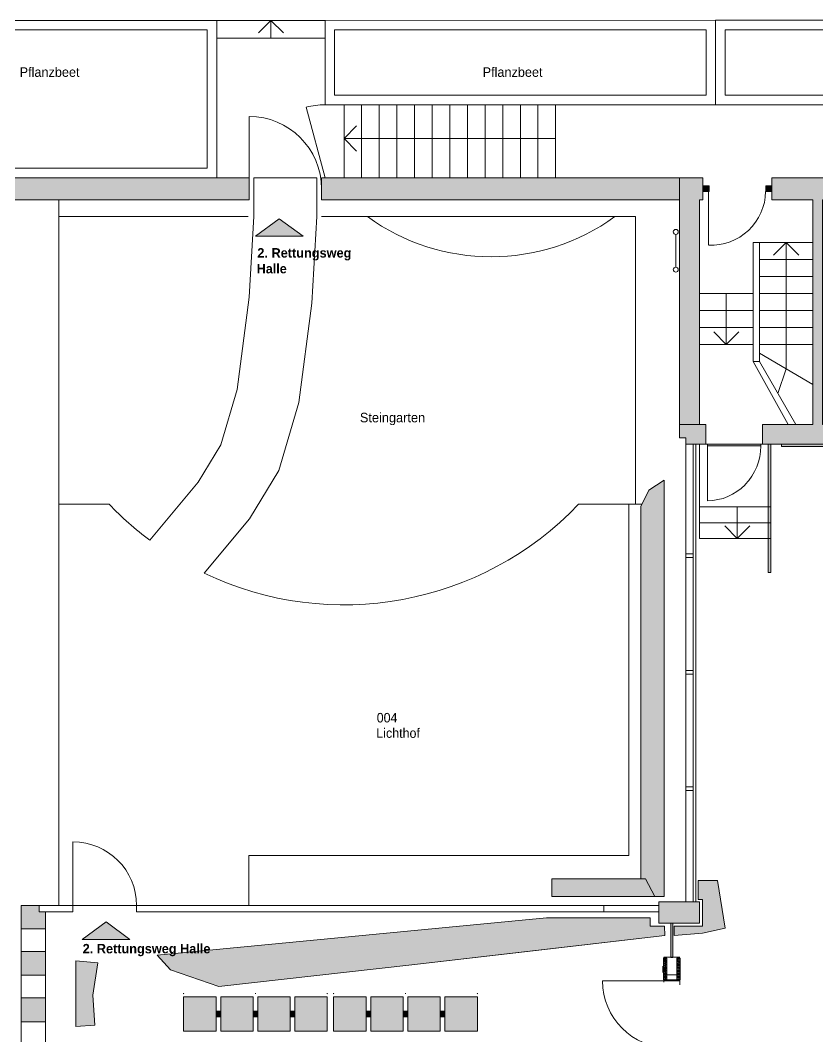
# Model space of a CAD drawing. Header units: inches. Extents: x 50200 to 250609, y 23637 to 115190.
# Drawn here: x 203944 to 216603, y 98886 to 115031 of the extents above; entities that cross this region are included whole.
import ezdxf

# ---------------------------------------------------------------- set-up
doc = ezdxf.new("R2010")
doc.units = ezdxf.units.IN
doc.header["$LTSCALE"] = 200
doc.header["$MEASUREMENT"] = 0
doc.header["$PDMODE"] = 34
doc.header["$PDSIZE"] = 5
doc.linetypes.add('Standardmuster', pattern=[0])
doc.linetypes.add('Volllinie', pattern=[0])
doc.layers.add('Grundebene', color=7, linetype='Continuous')
doc.styles.add('ARIAL', font='arial.ttf', dxfattribs={"height": 0.2})
doc.styles.add('ARIAL-FETT', font='arialbd.ttf', dxfattribs={"height": 0.2})

# ---------------------------------------------------------------- blocks, each defined once
blk = doc.blocks.new('Color_Area-1ABB')
at = {"layer": 'Grundebene', "true_color": 0x000000, "transparency": 33554687}
blk.add_hatch(color=18, dxfattribs=at).paths.add_polyline_path([(205306, 100708), (205685, 100429), (204928, 100429)], flags=0)
at = {"layer": 'Grundebene', "color": 18, "linetype": 'Volllinie', "lineweight": 13, "true_color": 0x000000}
blk.add_lwpolyline([(205306, 100708), (205685, 100429), (204928, 100429), (205306, 100708)], dxfattribs=at)
blk = doc.blocks.new('Color_Area-1D80')
at = {"layer": 'Grundebene', "true_color": 0x000000, "transparency": 33554687}
blk.add_hatch(color=18, dxfattribs=at).paths.add_polyline_path([(206536, 99521), (207051, 99521), (207051, 98971), (206536, 98971)], flags=0)
at = {"layer": 'Grundebene', "color": 18, "linetype": 'Volllinie', "lineweight": 13, "true_color": 0x000000}
for p, q in [((206536, 99521), (207051, 99521)), ((206536, 98971), (206536, 99521)), ((207051, 99521), (207051, 98971)), ((207051, 98971), (206536, 98971))]:
    blk.add_line(p, q, dxfattribs=at)
blk = doc.blocks.new('Color_Area-1D86')
at = {"layer": 'Grundebene', "true_color": 0x000000, "transparency": 33554687}
blk.add_hatch(color=18, dxfattribs=at).paths.add_polyline_path([(207051, 99290), (207125, 99290), (207125, 99203), (207051, 99203)], flags=0)
at = {"layer": 'Grundebene', "color": 18, "linetype": 'Volllinie', "lineweight": 13, "true_color": 0x000000}
for p, q in [((207051, 99290), (207125, 99290)), ((207051, 99203), (207051, 99290)), ((207125, 99203), (207051, 99203)), ((207125, 99290), (207125, 99203))]:
    blk.add_line(p, q, dxfattribs=at)
blk = doc.blocks.new('Color_Area-1D8C')
at = {"layer": 'Grundebene', "true_color": 0x000000, "transparency": 33554687}
blk.add_hatch(color=18, dxfattribs=at).paths.add_polyline_path([(207125, 99521), (207640, 99521), (207640, 98971), (207125, 98971)], flags=0)
at = {"layer": 'Grundebene', "color": 18, "linetype": 'Volllinie', "lineweight": 13, "true_color": 0x000000}
for p, q in [((207125, 99521), (207640, 99521)), ((207125, 98971), (207125, 99521)), ((207640, 99521), (207640, 98971)), ((207640, 98971), (207125, 98971))]:
    blk.add_line(p, q, dxfattribs=at)
blk = doc.blocks.new('Color_Area-1D92')
at = {"layer": 'Grundebene', "true_color": 0x000000, "transparency": 33554687}
blk.add_hatch(color=18, dxfattribs=at).paths.add_polyline_path([(207640, 99290), (207714, 99290), (207714, 99203), (207640, 99203)], flags=0)
at = {"layer": 'Grundebene', "color": 18, "linetype": 'Volllinie', "lineweight": 13, "true_color": 0x000000}
for p, q in [((207640, 99290), (207714, 99290)), ((207640, 99203), (207640, 99290)), ((207714, 99203), (207640, 99203)), ((207714, 99290), (207714, 99203))]:
    blk.add_line(p, q, dxfattribs=at)
blk = doc.blocks.new('Color_Area-1D98')
at = {"layer": 'Grundebene', "true_color": 0x000000, "transparency": 33554687}
blk.add_hatch(color=18, dxfattribs=at).paths.add_polyline_path([(207714, 99521), (208229, 99521), (208229, 98971), (207714, 98971)], flags=0)
at = {"layer": 'Grundebene', "color": 18, "linetype": 'Volllinie', "lineweight": 13, "true_color": 0x000000}
for p, q in [((207714, 99521), (208229, 99521)), ((207714, 98971), (207714, 99521)), ((208229, 99521), (208229, 98971)), ((208229, 98971), (207714, 98971))]:
    blk.add_line(p, q, dxfattribs=at)
blk = doc.blocks.new('Color_Area-1D9E')
at = {"layer": 'Grundebene', "true_color": 0x000000, "transparency": 33554687}
blk.add_hatch(color=18, dxfattribs=at).paths.add_polyline_path([(208229, 99290), (208303, 99290), (208303, 99203), (208229, 99203)], flags=0)
at = {"layer": 'Grundebene', "color": 18, "linetype": 'Volllinie', "lineweight": 13, "true_color": 0x000000}
for p, q in [((208229, 99290), (208303, 99290)), ((208229, 99203), (208229, 99290)), ((208303, 99203), (208229, 99203)), ((208303, 99290), (208303, 99203))]:
    blk.add_line(p, q, dxfattribs=at)
blk = doc.blocks.new('Color_Area-1DA4')
at = {"layer": 'Grundebene', "true_color": 0x000000, "transparency": 33554687}
blk.add_hatch(color=18, dxfattribs=at).paths.add_polyline_path([(208303, 99521), (208818, 99521), (208818, 98971), (208303, 98971)], flags=0)
at = {"layer": 'Grundebene', "color": 18, "linetype": 'Volllinie', "lineweight": 13, "true_color": 0x000000}
for p, q in [((208303, 99521), (208818, 99521)), ((208303, 98971), (208303, 99521)), ((208818, 99521), (208818, 98971)), ((208818, 98971), (208303, 98971))]:
    blk.add_line(p, q, dxfattribs=at)
blk = doc.blocks.new('Gruppe-78-1D7E')
at = {"layer": 'Grundebene', "color": 18, "linetype": 'Volllinie', "lineweight": 13, "true_color": 0x000000}
for points in [[(206536, 99521), (207051, 99521), (207051, 98971), (206536, 98971), (206536, 99521)], [(207125, 99521), (207640, 99521), (207640, 98971), (207125, 98971), (207125, 99521)], [(207714, 99521), (208229, 99521), (208229, 98971), (207714, 98971), (207714, 99521)], [(208303, 99521), (208818, 99521), (208818, 98971), (208303, 98971), (208303, 99521)], [(207051, 99290), (207125, 99290), (207125, 99203), (207051, 99203), (207051, 99290)], [(207640, 99290), (207714, 99290), (207714, 99203), (207640, 99203), (207640, 99290)], [(208229, 99290), (208303, 99290), (208303, 99203), (208229, 99203), (208229, 99290)]]:
    blk.add_lwpolyline(points, dxfattribs=at)
at = {"layer": 'Grundebene', "color": 18, "linetype": 'Standardmuster', "lineweight": 13, "true_color": 0x000000}
for p in [(206536, 99571), (207677, 99571), (208818, 99571)]:
    blk.add_point(p, dxfattribs=at)
at = {"layer": 'Grundebene'}
for name in ['Color_Area-1D80', 'Color_Area-1D8C', 'Color_Area-1D98', 'Color_Area-1DA4', 'Color_Area-1D86', 'Color_Area-1D92', 'Color_Area-1D9E']:
    blk.add_blockref(name, (0, 0), dxfattribs=at)
blk = doc.blocks.new('Color_Area-1DAF')
at = {"layer": 'Grundebene', "true_color": 0x000000, "transparency": 33554687}
blk.add_hatch(color=18, dxfattribs=at).paths.add_polyline_path([(210685, 99521), (211200, 99521), (211200, 98971), (210685, 98971)], flags=0)
at = {"layer": 'Grundebene', "color": 18, "linetype": 'Volllinie', "lineweight": 13, "true_color": 0x000000}
for p, q in [((210685, 99521), (211200, 99521)), ((210685, 98971), (210685, 99521)), ((211200, 99521), (211200, 98971)), ((211200, 98971), (210685, 98971))]:
    blk.add_line(p, q, dxfattribs=at)
blk = doc.blocks.new('Color_Area-1DB5')
at = {"layer": 'Grundebene', "true_color": 0x000000, "transparency": 33554687}
blk.add_hatch(color=18, dxfattribs=at).paths.add_polyline_path([(210611, 99290), (210685, 99290), (210685, 99203), (210611, 99203)], flags=0)
at = {"layer": 'Grundebene', "color": 18, "linetype": 'Volllinie', "lineweight": 13, "true_color": 0x000000}
for p, q in [((210611, 99290), (210685, 99290)), ((210611, 99203), (210611, 99290)), ((210685, 99203), (210611, 99203)), ((210685, 99290), (210685, 99203))]:
    blk.add_line(p, q, dxfattribs=at)
blk = doc.blocks.new('Color_Area-1DBB')
at = {"layer": 'Grundebene', "true_color": 0x000000, "transparency": 33554687}
blk.add_hatch(color=18, dxfattribs=at).paths.add_polyline_path([(210096, 99521), (210611, 99521), (210611, 98971), (210096, 98971)], flags=0)
at = {"layer": 'Grundebene', "color": 18, "linetype": 'Volllinie', "lineweight": 13, "true_color": 0x000000}
for p, q in [((210096, 99521), (210611, 99521)), ((210096, 98971), (210096, 99521)), ((210611, 99521), (210611, 98971)), ((210611, 98971), (210096, 98971))]:
    blk.add_line(p, q, dxfattribs=at)
blk = doc.blocks.new('Color_Area-1DC1')
at = {"layer": 'Grundebene', "true_color": 0x000000, "transparency": 33554687}
blk.add_hatch(color=18, dxfattribs=at).paths.add_polyline_path([(210022, 99290), (210096, 99290), (210096, 99203), (210022, 99203)], flags=0)
at = {"layer": 'Grundebene', "color": 18, "linetype": 'Volllinie', "lineweight": 13, "true_color": 0x000000}
for p, q in [((210022, 99290), (210096, 99290)), ((210022, 99203), (210022, 99290)), ((210096, 99203), (210022, 99203)), ((210096, 99290), (210096, 99203))]:
    blk.add_line(p, q, dxfattribs=at)
blk = doc.blocks.new('Color_Area-1DC7')
at = {"layer": 'Grundebene', "true_color": 0x000000, "transparency": 33554687}
blk.add_hatch(color=18, dxfattribs=at).paths.add_polyline_path([(209507, 99521), (210022, 99521), (210022, 98971), (209507, 98971)], flags=0)
at = {"layer": 'Grundebene', "color": 18, "linetype": 'Volllinie', "lineweight": 13, "true_color": 0x000000}
for p, q in [((209507, 99521), (210022, 99521)), ((209507, 98971), (209507, 99521)), ((210022, 99521), (210022, 98971)), ((210022, 98971), (209507, 98971))]:
    blk.add_line(p, q, dxfattribs=at)
blk = doc.blocks.new('Color_Area-1DCD')
at = {"layer": 'Grundebene', "true_color": 0x000000, "transparency": 33554687}
blk.add_hatch(color=18, dxfattribs=at).paths.add_polyline_path([(209433, 99290), (209507, 99290), (209507, 99203), (209433, 99203)], flags=0)
at = {"layer": 'Grundebene', "color": 18, "linetype": 'Volllinie', "lineweight": 13, "true_color": 0x000000}
for p, q in [((209433, 99290), (209507, 99290)), ((209433, 99203), (209433, 99290)), ((209507, 99203), (209433, 99203)), ((209507, 99290), (209507, 99203))]:
    blk.add_line(p, q, dxfattribs=at)
blk = doc.blocks.new('Color_Area-1DD3')
at = {"layer": 'Grundebene', "true_color": 0x000000, "transparency": 33554687}
blk.add_hatch(color=18, dxfattribs=at).paths.add_polyline_path([(208918, 99521), (209433, 99521), (209433, 98971), (208918, 98971)], flags=0)
at = {"layer": 'Grundebene', "color": 18, "linetype": 'Volllinie', "lineweight": 13, "true_color": 0x000000}
for p, q in [((208918, 99521), (209433, 99521)), ((208918, 98971), (208918, 99521)), ((209433, 99521), (209433, 98971)), ((209433, 98971), (208918, 98971))]:
    blk.add_line(p, q, dxfattribs=at)
blk = doc.blocks.new('Gruppe-79-1DAD')
at = {"layer": 'Grundebene', "color": 18, "linetype": 'Volllinie', "lineweight": 13, "true_color": 0x000000}
for points in [[(208918, 99521), (209433, 99521), (209433, 98971), (208918, 98971), (208918, 99521)], [(209507, 99521), (210022, 99521), (210022, 98971), (209507, 98971), (209507, 99521)], [(210096, 99521), (210611, 99521), (210611, 98971), (210096, 98971), (210096, 99521)], [(210685, 99521), (211200, 99521), (211200, 98971), (210685, 98971), (210685, 99521)], [(209433, 99290), (209507, 99290), (209507, 99203), (209433, 99203), (209433, 99290)], [(210022, 99290), (210096, 99290), (210096, 99203), (210022, 99203), (210022, 99290)], [(210611, 99290), (210685, 99290), (210685, 99203), (210611, 99203), (210611, 99290)]]:
    blk.add_lwpolyline(points, dxfattribs=at)
at = {"layer": 'Grundebene', "color": 18, "linetype": 'Standardmuster', "lineweight": 13, "true_color": 0x000000}
for p in [(208918, 99571), (210059, 99571), (211200, 99571)]:
    blk.add_point(p, dxfattribs=at)
at = {"layer": 'Grundebene'}
for name in ['Color_Area-1DD3', 'Color_Area-1DC7', 'Color_Area-1DBB', 'Color_Area-1DAF', 'Color_Area-1DCD', 'Color_Area-1DC1', 'Color_Area-1DB5']:
    blk.add_blockref(name, (0, 0), dxfattribs=at)
blk = doc.blocks.new('Color_Area-1DDC')
at = {"layer": 'Grundebene', "true_color": 0x000000, "transparency": 33554687}
blk.add_hatch(color=18, dxfattribs=at).paths.add_polyline_path([(214776, 100640), (214777, 101066), (214706, 101065), (214706, 101368), (215015, 101368), (215136, 100609), (214776, 100530), (214323, 100494), (214323, 100640)], flags=0)
at = {"layer": 'Grundebene', "color": 18, "linetype": 'Volllinie', "lineweight": 13, "true_color": 0x000000}
for p, q in [((214706, 101065), (214706, 101368)), ((214706, 101368), (215015, 101368)), ((215015, 101368), (215136, 100609)), ((214777, 101066), (214706, 101065)), ((214776, 100640), (214777, 101066)), ((214323, 100494), (214323, 100640)), ((214323, 100640), (214776, 100640)), ((215136, 100609), (214776, 100530)), ((214776, 100530), (214323, 100494))]:
    blk.add_line(p, q, dxfattribs=at)
blk = doc.blocks.new('Color_Area-1DE7')
at = {"layer": 'Grundebene', "true_color": 0x000000, "transparency": 33554687}
blk.add_hatch(color=18, dxfattribs=at).paths.add_polyline_path([(206118, 100180), (212300, 100775), (213942, 100775), (213942, 100640), (214171, 100640), (214179, 100494), (212084, 100250), (210159, 100027), (207094, 99685), (206327, 99946)], flags=0)
at = {"layer": 'Grundebene', "color": 18, "linetype": 'Volllinie', "lineweight": 13, "true_color": 0x000000}
for p, q in [((206118, 100180), (212300, 100775)), ((212300, 100775), (213942, 100775)), ((213942, 100775), (213942, 100640)), ((213942, 100640), (214171, 100640)), ((214171, 100640), (214179, 100494)), ((214179, 100494), (212084, 100250)), ((206327, 99946), (206118, 100180)), ((212084, 100250), (210159, 100027)), ((207094, 99685), (206327, 99946)), ((210159, 100027), (207094, 99685))]:
    blk.add_line(p, q, dxfattribs=at)
blk = doc.blocks.new('Color_Area-1DFA')
at = {"layer": 'Grundebene', "true_color": 0x000000, "transparency": 33554687}
blk.add_hatch(color=18, dxfattribs=at).paths.add_polyline_path([(204824, 100091), (204824, 99045), (205125, 99066), (205093, 99545), (205176, 100060)], flags=0)
at = {"layer": 'Grundebene', "color": 18, "linetype": 'Volllinie', "lineweight": 13, "true_color": 0x000000}
for p, q in [((204824, 100091), (204824, 99045)), ((205176, 100060), (204824, 100091)), ((205093, 99545), (205176, 100060)), ((205125, 99066), (205093, 99545)), ((204824, 99045), (205125, 99066))]:
    blk.add_line(p, q, dxfattribs=at)
blk = doc.blocks.new('Color_Area-1E3D')
at = {"layer": 'Grundebene', "true_color": 0x000000, "transparency": 33554687}
blk.add_hatch(color=18, dxfattribs=at).paths.add_polyline_path([(222428, 108610), (216678, 108610), (216678, 112180), (218458, 112180), (218458, 112530), (215878, 112530), (215878, 112180), (216528, 112180), (216528, 108610), (215785, 108610), (215728, 108610), (215728, 108300), (215818, 108300), (222428, 108300)], flags=0)
at = {"layer": 'Grundebene', "color": 18, "linetype": 'Volllinie', "lineweight": 13, "true_color": 0x000000}
for p, q in [((218458, 112530), (215878, 112530)), ((215878, 112530), (215878, 112180)), ((218458, 112180), (218458, 112530)), ((215878, 112180), (216528, 112180)), ((216528, 112180), (216528, 108610)), ((216678, 108610), (216678, 112180)), ((216678, 112180), (218458, 112180)), ((215785, 108610), (215728, 108610)), ((215728, 108610), (215728, 108300)), ((216528, 108610), (215785, 108610)), ((222428, 108610), (216678, 108610)), ((222428, 108300), (222428, 108610)), ((215728, 108300), (215818, 108300)), ((215818, 108300), (222428, 108300))]:
    blk.add_line(p, q, dxfattribs=at)
blk = doc.blocks.new('Color_Area-1E61')
at = {"layer": 'Grundebene', "true_color": 0x000000, "transparency": 33554687}
blk.add_hatch(color=18, dxfattribs=at).paths.add_polyline_path([(214828, 108610), (214728, 108610), (214728, 112180), (214778, 112180), (214778, 112530), (214408, 112530), (214408, 108400), (214508, 108400), (214508, 108300), (214828, 108300)], flags=0)
at = {"layer": 'Grundebene', "color": 18, "linetype": 'Volllinie', "lineweight": 13, "true_color": 0x000000}
for p, q in [((214778, 112530), (214408, 112530)), ((214408, 112530), (214408, 108400)), ((214778, 112180), (214778, 112530)), ((214728, 108610), (214728, 112180)), ((214728, 112180), (214778, 112180)), ((214828, 108610), (214728, 108610)), ((214828, 108300), (214828, 108610)), ((214408, 108400), (214508, 108400)), ((214508, 108400), (214508, 108300)), ((214508, 108300), (214828, 108300))]:
    blk.add_line(p, q, dxfattribs=at)
blk = doc.blocks.new('Color_Area-1F00')
at = {"layer": 'Grundebene', "true_color": 0x000000, "transparency": 33554687}
blk.add_hatch(color=18, dxfattribs=at).paths.add_polyline_path([(216029, 108300), (224848, 108300), (224848, 108262), (216029, 108262)], flags=0)
at = {"layer": 'Grundebene', "color": 18, "linetype": 'Volllinie', "lineweight": 13, "true_color": 0x000000}
for p, q in [((216029, 108300), (224848, 108300)), ((216029, 108262), (216029, 108300)), ((224848, 108262), (216029, 108262)), ((224848, 108300), (224848, 108262))]:
    blk.add_line(p, q, dxfattribs=at)
blk = doc.blocks.new('Color_Area-1F07')
at = {"layer": 'Grundebene', "true_color": 0x000000, "transparency": 33554687}
blk.add_hatch(color=18, dxfattribs=at).paths.add_polyline_path([(215858, 108300), (215818, 108300), (215818, 106260), (215858, 106260)], flags=0)
at = {"layer": 'Grundebene', "color": 18, "linetype": 'Volllinie', "lineweight": 13, "true_color": 0x000000}
for p, q in [((215858, 108300), (215818, 108300)), ((215818, 108300), (215818, 106260)), ((215858, 106260), (215858, 108300)), ((215818, 106260), (215858, 106260))]:
    blk.add_line(p, q, dxfattribs=at)
blk = doc.blocks.new('Color_Area-2102')
at = {"layer": 'Grundebene', "true_color": 0x000000, "transparency": 33554687}
blk.add_hatch(color=18, dxfattribs=at).paths.add_polyline_path([(204243, 100870), (204243, 100970), (203958, 100970), (203958, 100600), (204343, 100600), (204343, 100870)], flags=0)
at = {"layer": 'Grundebene', "color": 18, "linetype": 'Volllinie', "lineweight": 13, "true_color": 0x000000}
for p, q in [((204243, 100970), (203958, 100970)), ((203958, 100970), (203958, 100600)), ((204243, 100870), (204243, 100970)), ((204343, 100870), (204243, 100870)), ((204343, 100600), (204343, 100870)), ((203958, 100600), (204343, 100600))]:
    blk.add_line(p, q, dxfattribs=at)
blk = doc.blocks.new('Color_Area-210A')
at = {"layer": 'Grundebene', "true_color": 0x000000, "transparency": 33554687}
blk.add_hatch(color=18, dxfattribs=at).paths.add_polyline_path([(203958, 100240), (203958, 99860), (204343, 99860), (204343, 100240)], flags=0)
at = {"layer": 'Grundebene', "color": 18, "linetype": 'Volllinie', "lineweight": 13, "true_color": 0x000000}
for p, q in [((203958, 100240), (203958, 99860)), ((204343, 100240), (203958, 100240)), ((204343, 99860), (204343, 100240)), ((203958, 99860), (204343, 99860))]:
    blk.add_line(p, q, dxfattribs=at)
blk = doc.blocks.new('Color_Area-2110')
at = {"layer": 'Grundebene', "true_color": 0x000000, "transparency": 33554687}
blk.add_hatch(color=18, dxfattribs=at).paths.add_polyline_path([(203958, 99500), (203958, 99120), (204343, 99120), (204343, 99500)], flags=0)
at = {"layer": 'Grundebene', "color": 18, "linetype": 'Volllinie', "lineweight": 13, "true_color": 0x000000}
for p, q in [((203958, 99500), (203958, 99120)), ((204343, 99500), (203958, 99500)), ((204343, 99120), (204343, 99500)), ((203958, 99120), (204343, 99120))]:
    blk.add_line(p, q, dxfattribs=at)
blk = doc.blocks.new('Color_Area-2158')
at = {"layer": 'Grundebene', "true_color": 0x000000, "transparency": 33554687}
blk.add_hatch(color=18, dxfattribs=at).paths.add_polyline_path([(225128, 108300), (225128, 97221), (212843, 97221), (212843, 96881), (226438, 96881), (226438, 97221), (225358, 97221), (225358, 108340), (226438, 108340), (226438, 111101), (226188, 111101), (226188, 108610), (224868, 108610), (224868, 108300)], flags=0)
at = {"layer": 'Grundebene', "color": 18, "linetype": 'Volllinie', "lineweight": 13, "true_color": 0x000000}
for p, q in [((226438, 111101), (226188, 111101)), ((226188, 111101), (226188, 108610)), ((226438, 108340), (226438, 111101)), ((226188, 108610), (224868, 108610)), ((224868, 108610), (224868, 108300)), ((225358, 97221), (225358, 108340)), ((225358, 108340), (226438, 108340)), ((224868, 108300), (225128, 108300)), ((225128, 108300), (225128, 97221)), ((225128, 97221), (212843, 97221)), ((212843, 97221), (212843, 96881)), ((226438, 97221), (225358, 97221)), ((226438, 96881), (226438, 97221)), ((212843, 96881), (226438, 96881))]:
    blk.add_line(p, q, dxfattribs=at)
blk = doc.blocks.new('Color_Area-216E')
at = {"layer": 'Grundebene', "true_color": 0x000000, "transparency": 33554687}
blk.add_hatch(color=18, dxfattribs=at).paths.add_polyline_path([(214083, 101025), (214083, 100691), (214728, 100691), (214728, 101025)], flags=0)
at = {"layer": 'Grundebene', "color": 18, "linetype": 'Volllinie', "lineweight": 13, "true_color": 0x000000}
for p, q in [((214083, 101025), (214083, 100691)), ((214728, 101025), (214083, 101025)), ((214728, 100691), (214728, 101025)), ((214083, 100691), (214728, 100691))]:
    blk.add_line(p, q, dxfattribs=at)
blk = doc.blocks.new('Color_Area-22C0')
at = {"layer": 'Grundebene', "true_color": 0x000000, "transparency": 33554687}
blk.add_hatch(color=18, dxfattribs=at).paths.add_polyline_path([(214408, 112180), (208726, 112180), (208726, 112530), (214408, 112530)], flags=0)
at = {"layer": 'Grundebene', "color": 18, "linetype": 'Volllinie', "lineweight": 13, "true_color": 0x000000}
for p, q in [((208726, 112180), (208726, 112530)), ((208726, 112530), (214408, 112530)), ((214408, 112530), (214408, 112180)), ((214408, 112180), (208726, 112180))]:
    blk.add_line(p, q, dxfattribs=at)
blk = doc.blocks.new('Color_Area-22C6')
at = {"layer": 'Grundebene', "true_color": 0x000000, "transparency": 33554687}
blk.add_hatch(color=18, dxfattribs=at).paths.add_polyline_path([(207576, 112180), (203753, 112180), (203753, 112530), (207576, 112530)], flags=0)
at = {"layer": 'Grundebene', "color": 18, "linetype": 'Volllinie', "lineweight": 13, "true_color": 0x000000}
for p, q in [((203753, 112180), (203753, 112530)), ((203753, 112530), (207576, 112530)), ((207576, 112530), (207576, 112180)), ((207576, 112180), (203753, 112180))]:
    blk.add_line(p, q, dxfattribs=at)
blk = doc.blocks.new('MText_112-261D')
at = {"layer": 'Grundebene', "color": 18, "lineweight": 18, "true_color": 0x000000, "style": 'ARIAL'}
for s, width, p in [('004', 0.931911, (209603, 103877)), ('Lichthof', 0.937092, (209596, 103633))]:
    blk.add_text(s, height=151, dxfattribs=dict(at, width=width)).set_placement(p)
blk = doc.blocks.new('MText_113-2621')
at = {"layer": 'Grundebene', "color": 18, "lineweight": 18, "true_color": 0x000000, "style": 'ARIAL', "width": 0.9604}
blk.add_text('Steingarten', height=151.03, dxfattribs=at).set_placement((209335, 108645))
blk = doc.blocks.new('MText_887-27DC')
at = {"layer": 'Grundebene', "color": 18, "lineweight": 18, "true_color": 0x000000, "style": 'ARIAL', "width": 0.953883}
blk.add_text('Pflanzbeet', height=151, dxfattribs=at).set_placement((203933, 114133))
blk = doc.blocks.new('MText_889-27E2')
at = {"layer": 'Grundebene', "color": 18, "lineweight": 18, "true_color": 0x000000, "style": 'ARIAL', "width": 0.953883}
blk.add_text('Pflanzbeet', height=151, dxfattribs=at).set_placement((211284, 114133))
blk = doc.blocks.new('Color_Area-2BC7')
at = {"layer": 'Grundebene', "true_color": 0xffffff, "transparency": 33554687}
blk.add_hatch(color=7, dxfattribs=at).paths.add_polyline_path([(214855, 108273), (215702, 108273), (215702, 108300), (214855, 108300)], flags=0)
at = {"layer": 'Grundebene', "color": 18, "linetype": 'Volllinie', "lineweight": 13, "true_color": 0x000000}
blk.add_lwpolyline([(214855, 108273), (215702, 108273), (215702, 108300), (214855, 108300), (214855, 108273)], dxfattribs=at)
blk = doc.blocks.new('Gruppe-263-2BC3')
at = {"layer": 'Grundebene', "color": 18, "linetype": 'Volllinie', "lineweight": 13, "true_color": 0x000000}
for p, q in [((214855, 108300), (214828, 108300)), ((214855, 108273), (214855, 107400)), ((215728, 108300), (215702, 108300))]:
    blk.add_line(p, q, dxfattribs=at)
blk.add_lwpolyline([(214855, 108273), (214855, 108300), (215702, 108300), (215702, 108273), (214855, 108273)], dxfattribs=at)
blk.add_lwpolyline([(215702, 108273), (215702, 108268, -0.194998), (215454, 107656), (215450, 107652, -0.202833), (214855, 107400)], format="xyb", dxfattribs=at)
at = {"layer": 'Grundebene'}
blk.add_blockref('Color_Area-2BC7', (0, 0), dxfattribs=at)
blk = doc.blocks.new('Color_Area-2BE4')
at = {"layer": 'Grundebene', "true_color": 0x000000, "transparency": 33554687}
blk.add_hatch(color=18, dxfattribs=at).paths.add_polyline_path([(214273, 100691), (214303, 100691), (214303, 100143), (214273, 100143)], flags=0)
at = {"layer": 'Grundebene', "color": 18, "linetype": 'Volllinie', "lineweight": 13, "true_color": 0x000000}
for p, q in [((214273, 100691), (214303, 100691)), ((214273, 100143), (214273, 100691)), ((214303, 100691), (214303, 100143)), ((214303, 100143), (214273, 100143))]:
    blk.add_line(p, q, dxfattribs=at)
blk = doc.blocks.new('Color_Area-2BEB')
at = {"layer": 'Grundebene', "true_color": 0x000000, "transparency": 33554687}
blk.add_hatch(color=18, dxfattribs=at).paths.add_polyline_path([(214188, 99953), (214146, 100006), (214146, 99904)], flags=0)
at = {"layer": 'Grundebene', "color": 18, "linetype": 'Volllinie', "lineweight": 13, "true_color": 0x000000}
for p, q in [((214188, 99953), (214146, 100006)), ((214146, 100006), (214146, 99904)), ((214146, 99904), (214188, 99953))]:
    blk.add_line(p, q, dxfattribs=at)
blk = doc.blocks.new('Color_Area-2BF0')
at = {"layer": 'Grundebene', "true_color": 0x000000, "transparency": 33554687}
blk.add_hatch(color=18, dxfattribs=at).paths.add_polyline_path([(215778, 112400), (215878, 112400), (215878, 112310), (215778, 112310)], flags=0)
at = {"layer": 'Grundebene', "color": 18, "linetype": 'Volllinie', "lineweight": 13, "true_color": 0x000000}
for p, q in [((215778, 112400), (215878, 112400)), ((215778, 112310), (215778, 112400)), ((215878, 112400), (215878, 112310)), ((215878, 112310), (215778, 112310))]:
    blk.add_line(p, q, dxfattribs=at)
blk = doc.blocks.new('Color_Area-2C0E')
at = {"layer": 'Grundebene', "true_color": 0x000000, "transparency": 33554687}
blk.add_hatch(color=18, dxfattribs=at).paths.add_polyline_path([(214778, 112400), (214879, 112400), (214879, 112310), (214778, 112310)], flags=0)
at = {"layer": 'Grundebene', "color": 18, "linetype": 'Volllinie', "lineweight": 13, "true_color": 0x000000}
for p, q in [((214778, 112400), (214879, 112400)), ((214778, 112310), (214778, 112400)), ((214879, 112400), (214879, 112310)), ((214879, 112310), (214778, 112310))]:
    blk.add_line(p, q, dxfattribs=at)
blk = doc.blocks.new('Gruppe-279-2C37')
at = {"layer": 'Grundebene', "color": 18, "linetype": 'Volllinie', "lineweight": 13, "true_color": 0x000000}
for points in [[(214196, 99815, 1.372995), (214196, 99833), (214171, 99825, -1.372583), (214171, 99843), (214196, 99834, 1.372995), (214196, 99852), (214171, 99844, -1.372583), (214171, 99862), (214196, 99853, 1.372995), (214196, 99871), (214171, 99863, -1.372583), (214171, 99881), (214196, 99872, 1.372995), (214196, 99890), (214171, 99882, -1.372583), (214171, 99901), (214196, 99891, 1.372995), (214196, 99910), (214171, 99902, -1.372583), (214171, 99920), (214196, 99911, 1.372995), (214196, 99929), (214171, 99921, -1.372583), (214171, 99939), (214196, 99930, 1.372995), (214196, 99948), (214171, 99940, -1.372583), (214171, 99958), (214196, 99949, 1.372995), (214196, 99967), (214171, 99959, -1.372583), (214171, 99977), (214196, 99968, 1.372995), (214196, 99986), (214171, 99978, -1.372583), (214171, 99996), (214196, 99987, 1.372995), (214196, 100005), (214171, 99997, -1.372583), (214171, 100016), (214196, 100006, 1.372995), (214196, 100025), (214171, 100016, -1.372583), (214171, 100035), (214196, 100025, 1.372995), (214196, 100044), (214171, 100036, -1.372583), (214171, 100054), (214196, 100045, 1.372995), (214196, 100063), (214171, 100055, -1.372583), (214171, 100073), (214196, 100064, 1.372995), (214196, 100082), (214171, 100074, -1.372583), (214171, 100092), (214196, 100083, 1.372995), (214196, 100101), (214171, 100093, -1.372583), (214171, 100111), (214196, 100102, 1.372995), (214196, 100120), (214171, 100112, -1.372583), (214171, 100130)], [(214208, 100131, -0.25278), (214205, 100123, -0.25278), (214196, 100121), (214171, 100130, 0.324435), (214160, 100127, 0.324435), (214160, 100116, 0.324435), (214171, 100112), (214196, 100120, -0.324488), (214207, 100117, -0.324488), (214207, 100106, -0.324488), (214196, 100102), (214171, 100111, 0.324435), (214160, 100108, 0.324435), (214160, 100097, 0.324435), (214171, 100093)], [(214171, 99862, 0.324435), (214160, 99859, 0.324435), (214160, 99848, 0.324435), (214171, 99844), (214196, 99852, -0.324488), (214207, 99849, -0.324488), (214207, 99837, -0.324488), (214196, 99834), (214171, 99843, 0.324435), (214160, 99840, 0.324435), (214160, 99828, 0.324435), (214171, 99825), (214196, 99833, -0.324488), (214207, 99830, -0.324488), (214207, 99818, -0.324488), (214196, 99815), (214171, 99824, 0.324435), (214160, 99821, 0.324435), (214160, 99809, 0.324435), (214171, 99806), (214196, 99814, -0.324488), (214207, 99810, -0.324488), (214207, 99799, -0.324488), (214196, 99796), (214171, 99805, 0.361307), (214160, 99800, 0.361307), (214162, 99788)], [(214208, 99788, 0.201744), (214203, 99794, 0.201744), (214196, 99795), (214176, 99788)]]:
    blk.add_lwpolyline(points, format="xyb", dxfattribs=at)
blk.add_arc((214168, 100140), 9.57, 255.0072, 284.9928, dxfattribs=at)
blk = doc.blocks.new('Gruppe-280-2C35')
at = {"layer": 'Grundebene'}
blk.add_blockref('Gruppe-279-2C37', (0, 0), dxfattribs=at)
blk = doc.blocks.new('NNA_IfcAnnotation-3-2C33')
at = {"layer": 'Grundebene'}
blk.add_blockref('Gruppe-280-2C35', (0, 0), dxfattribs=at)
blk = doc.blocks.new('Gruppe-282-2C42')
at = {"layer": 'Grundebene', "color": 18, "linetype": 'Volllinie', "lineweight": 13, "true_color": 0x000000}
for points in [[(214418, 100131, -0.25278), (214415, 100122, -0.25278), (214406, 100121), (214381, 100130, 0.324435), (214370, 100127, 0.324435), (214370, 100115, 0.324435), (214381, 100112), (214406, 100120, -0.324488), (214417, 100116, -0.324488), (214417, 100105, -0.324488), (214406, 100102), (214381, 100111, 0.324435), (214370, 100107, 0.324435), (214370, 100096, 0.324435), (214381, 100093)], [(214406, 99814, 1.372995), (214406, 99833), (214381, 99825, -1.372583), (214381, 99843), (214406, 99834, 1.372995), (214406, 99852), (214381, 99844, -1.372583), (214381, 99862), (214406, 99853, 1.372995), (214406, 99871), (214381, 99863, -1.372583), (214381, 99881), (214406, 99872, 1.372995), (214406, 99890), (214381, 99882, -1.372583), (214381, 99900), (214406, 99891, 1.372995), (214406, 99909), (214381, 99901, -1.372583), (214381, 99919), (214406, 99910, 1.372995), (214406, 99928), (214381, 99920, -1.372583), (214381, 99939), (214406, 99929, 1.372995), (214406, 99947), (214381, 99939, -1.372583), (214381, 99958), (214406, 99948, 1.372995), (214406, 99967), (214381, 99959, -1.372583), (214381, 99977), (214406, 99968, 1.372995), (214406, 99986), (214381, 99978, -1.372583), (214381, 99996), (214406, 99987, 1.372995), (214406, 100005), (214381, 99997, -1.372583), (214381, 100015), (214406, 100006, 1.372995), (214406, 100024), (214381, 100016, -1.372583), (214381, 100034), (214406, 100025, 1.372995), (214406, 100043), (214381, 100035, -1.372583), (214381, 100053), (214406, 100044, 1.372995), (214406, 100062), (214381, 100054, -1.372583), (214381, 100073), (214406, 100063, 1.372995), (214406, 100082), (214381, 100074, -1.372583), (214381, 100092), (214406, 100082, 1.372995), (214406, 100101), (214381, 100093, -1.372583), (214381, 100111), (214406, 100102, 1.372995), (214406, 100120), (214381, 100112, -1.372583), (214381, 100130)], [(214381, 99862, 0.324435), (214370, 99858, 0.324435), (214370, 99847, 0.324435), (214381, 99844), (214406, 99852, -0.324488), (214417, 99848, -0.324488), (214417, 99837, -0.324488), (214406, 99834), (214381, 99843, 0.324435), (214370, 99839, 0.324435), (214370, 99828, 0.324435), (214381, 99825), (214406, 99833, -0.324488), (214417, 99829, -0.324488), (214417, 99818, -0.324488), (214406, 99814), (214381, 99824, 0.324435), (214370, 99820, 0.324435), (214370, 99809, 0.324435), (214381, 99805), (214406, 99813, -0.324488), (214417, 99810, -0.324488), (214417, 99799, -0.324488), (214406, 99795), (214381, 99804, 0.351739), (214370, 99800, 0.351739), (214372, 99788)], [(214418, 99788, 0.406931), (214406, 99794), (214387, 99788)]]:
    blk.add_lwpolyline(points, format="xyb", dxfattribs=at)
blk.add_arc((214378, 100140), 9.57, 255.0072, 284.9928, dxfattribs=at)
blk = doc.blocks.new('Gruppe-283-2C40')
at = {"layer": 'Grundebene'}
blk.add_blockref('Gruppe-282-2C42', (0, 0), dxfattribs=at)
blk = doc.blocks.new('NNA_IfcAnnotation-4-2C3E')
at = {"layer": 'Grundebene'}
blk.add_blockref('Gruppe-283-2C40', (0, 0), dxfattribs=at)
blk = doc.blocks.new('Gruppe-292-2C94')
at = {"layer": 'Grundebene', "color": 18, "linetype": 'Volllinie', "lineweight": 13, "true_color": 0x000000}
for p, q in [((209083, 113690), (209083, 112530)), ((212443, 113690), (209083, 113690)), ((209363, 112530), (209363, 113690)), ((209643, 112530), (209643, 113690)), ((209923, 112530), (209923, 113690)), ((210203, 112530), (210203, 113690)), ((210483, 112530), (210483, 113690)), ((210763, 112530), (210763, 113690)), ((211043, 112530), (211043, 113690)), ((211323, 112530), (211323, 113690)), ((211603, 112530), (211603, 113690)), ((211883, 112530), (211883, 113690)), ((212163, 112530), (212163, 113690)), ((212443, 112530), (212443, 113690)), ((209083, 113155), (209283, 113355)), ((209083, 113155), (212443, 113155)), ((209083, 113155), (209283, 112955))]:
    blk.add_line(p, q, dxfattribs=at)
blk = doc.blocks.new('Color_Area-2E5B')
at = {"layer": 'Grundebene', "true_color": 0x000000, "transparency": 33554687}
blk.add_hatch(color=18, dxfattribs=at).paths.add_polyline_path([(214166, 107728), (213921, 107568), (213794, 107310), (213794, 101391), (213868, 101391), (214020, 101111), (214166, 101111)], flags=0)
at = {"layer": 'Grundebene', "color": 18, "linetype": 'Volllinie', "lineweight": 13, "true_color": 0x000000}
for p, q in [((214166, 107728), (213921, 107568)), ((214166, 101111), (214166, 107728)), ((213921, 107568), (213794, 107310)), ((213794, 107310), (213794, 101391)), ((213794, 101391), (213868, 101391)), ((213868, 101391), (214020, 101111)), ((214020, 101111), (214166, 101111))]:
    blk.add_line(p, q, dxfattribs=at)
blk = doc.blocks.new('MText_2796-2EE8')
at = {"layer": 'Grundebene', "color": 18, "lineweight": 18, "true_color": 0x000000, "style": 'ARIAL-FETT'}
for s, height, width, p in [('2. Rettungsweg', 149.93, 0.964925, (207707, 111262)), ('Halle', 149.9, 0.952329, (207697, 111011))]:
    blk.add_text(s, height=height, dxfattribs=dict(at, width=width)).set_placement(p)
blk = doc.blocks.new('Color_Area-2EEC')
at = {"layer": 'Grundebene', "true_color": 0x000000, "transparency": 33554687}
blk.add_hatch(color=18, dxfattribs=at).paths.add_polyline_path([(208056, 111879), (208434, 111600), (207677, 111600)], flags=0)
at = {"layer": 'Grundebene', "color": 18, "linetype": 'Volllinie', "lineweight": 13, "true_color": 0x000000}
blk.add_lwpolyline([(208056, 111879), (208434, 111600), (207677, 111600), (208056, 111879)], dxfattribs=at)
blk = doc.blocks.new('MText_2797-2EEE')
at = {"layer": 'Grundebene', "color": 18, "lineweight": 18, "true_color": 0x000000, "style": 'ARIAL-FETT', "width": 0.96296}
blk.add_text('2. Rettungsweg Halle', height=149.93, dxfattribs=at).set_placement((204934, 100209))
blk = doc.blocks.new('Color_Area-2EF7')
at = {"layer": 'Grundebene', "true_color": 0x000000, "transparency": 33554687}
blk.add_hatch(color=18, dxfattribs=at).paths.add_polyline_path([(214020, 101111), (212382, 101111), (212382, 101391), (213868, 101391)], flags=0)
at = {"layer": 'Grundebene', "color": 18, "linetype": 'Volllinie', "lineweight": 13, "true_color": 0x000000}
for p, q in [((212382, 101111), (212382, 101391)), ((212382, 101391), (213868, 101391)), ((213868, 101391), (214020, 101111)), ((214020, 101111), (212382, 101111))]:
    blk.add_line(p, q, dxfattribs=at)

msp = doc.modelspace()

# ---------------------------------------------------------------- linework, layer by layer
at = {"layer": 'Grundebene', "color": 18, "linetype": 'Volllinie', "lineweight": 13, "true_color": 0x000000}
for p, q in [((207063, 115030), (202064, 115030)), ((207063, 112530), (207063, 115030)), ((207063, 115030), (208783, 115030)), ((207923, 115030), (207723, 114830)), ((207923, 115030), (208123, 114830)), ((207923, 115030), (207923, 114750)), ((208783, 115030), (214983, 115031)), ((208783, 113690), (208783, 115030)), ((214983, 113690), (214983, 115031)), ((214983, 115031), (224133, 115031)), ((214983, 113690), (214983, 115011)), ((206913, 114880), (202214, 114880)), ((206913, 112680), (206913, 114880)), ((208933, 113840), (208933, 114880)), ((208933, 114880), (214833, 114880)), ((214833, 113840), (214833, 114880)), ((215133, 114881), (223983, 114881)), ((215133, 113840), (215133, 114881)), ((207063, 114750), (208783, 114750)), ((207063, 112530), (207063, 113990)), ((208933, 113840), (214833, 113840)), ((223983, 113840), (215133, 113840)), ((208783, 113690), (214983, 113690)), ((224133, 113690), (214983, 113690)), ((207576, 112355), (207576, 113505)), ((208783, 112530), (208483, 113651)), ((206913, 112680), (203754, 112680)), ((203753, 112530), (207576, 112530)), ((207576, 112530), (207576, 112180)), ((208650, 112530), (207650, 112530)), ((207650, 112530), (207650, 111913)), ((208651, 111913), (208650, 112530)), ((208726, 112530), (214778, 112530)), ((208726, 112530), (208726, 112180)), ((214408, 112180), (214408, 112530)), ((215878, 112180), (215878, 112531)), ((215878, 112530), (218458, 112530)), ((214868, 112310), (214868, 111457)), ((203753, 112180), (207576, 112180)), ((204553, 112180), (204553, 109586)), ((208726, 112180), (214408, 112180)), ((214408, 112180), (214408, 108400)), ((214728, 112180), (214728, 108610)), ((215878, 112180), (216528, 112180)), ((216528, 112180), (216528, 108610)), ((204553, 111913), (207562, 111913)), ((207650, 111913), (207577, 110631)), ((208574, 110538), (208651, 111913)), ((208726, 111913), (213713, 111913)), ((213713, 107345), (213713, 111913)), ((214351, 111630), (214351, 111110)), ((215578, 109610), (215578, 111500)), ((215578, 111500), (215678, 111500)), ((216528, 111500), (215678, 111500)), ((215678, 109610), (215678, 111500)), ((216103, 111500), (215903, 111300)), ((216103, 111500), (216103, 109495)), ((216103, 111500), (216303, 111300)), ((216528, 111230), (215678, 111230)), ((216528, 110960), (215678, 110960)), ((207577, 110631), (207385, 109168)), ((215578, 110690), (214728, 110690)), ((215153, 109880), (215153, 110690)), ((216528, 110690), (215678, 110690)), ((208366, 108961), (208574, 110538)), ((215578, 110420), (214728, 110420)), ((216528, 110420), (215678, 110420)), ((215578, 110150), (214728, 110150)), ((216528, 110150), (215678, 110150)), ((215153, 109880), (214953, 110080)), ((215153, 109880), (215353, 110080)), ((215578, 109880), (214728, 109880)), ((215578, 109880), (214728, 109880)), ((216528, 109880), (215678, 109880)), ((215678, 109743), (216528, 109248)), ((204553, 109586), (204553, 100971)), ((215578, 109610), (215678, 109610)), ((215578, 109610), (216133, 108610)), ((215678, 109610), (216256, 108610)), ((216103, 109495), (215972, 109103)), ((207385, 109168), (207127, 108289)), ((208050, 107882), (208366, 108961)), ((214828, 108610), (214408, 108610)), ((214728, 108610), (214828, 108610)), ((214828, 108300), (214828, 108610)), ((214408, 108400), (214508, 108400)), ((214508, 101071), (214508, 108400)), ((214508, 108400), (214508, 108300)), ((207127, 108289), (206767, 107695)), ((214508, 108300), (214828, 108300)), ((214728, 106800), (214728, 108300)), ((214808, 108300), (215738, 108300)), ((207584, 107113), (208050, 107882)), ((206767, 107695), (205999, 106771)), ((204553, 107345), (205353, 107345)), ((213608, 107345), (212808, 107345)), ((213608, 107345), (213608, 101766)), ((213608, 107345), (213812, 107345)), ((215858, 107303), (214728, 107303)), ((215328, 106800), (215328, 107303)), ((206864, 106248), (207584, 107113)), ((215858, 107050), (214728, 107050)), ((215328, 106800), (215128, 107000)), ((215328, 106800), (215528, 107000)), ((215858, 106800), (214728, 106800)), ((214508, 106555), (214628, 106555)), ((214508, 106495), (214628, 106495)), ((214628, 106495), (214628, 106555)), ((214508, 104705), (214628, 104705)), ((214508, 104645), (214628, 104645)), ((214628, 104645), (214628, 104705)), ((214508, 102855), (214628, 102855)), ((214628, 102795), (214628, 102855)), ((214508, 102795), (214628, 102795)), ((214508, 102171), (214508, 101025)), ((204779, 100971), (204779, 101981)), ((207572, 100971), (207572, 101766)), ((207572, 101766), (213608, 101766)), ((204243, 100970), (203958, 100970)), ((203958, 100970), (203958, 100600)), ((204779, 100971), (204243, 100970)), ((204243, 100870), (204243, 100970)), ((204779, 100971), (205789, 100971)), ((204779, 100871), (204779, 100971)), ((214083, 100971), (205789, 100971)), ((205789, 100871), (205789, 100971)), ((213208, 100971), (213208, 100871)), ((204343, 100870), (204243, 100870)), ((204779, 100871), (204343, 100870)), ((204343, 100600), (204343, 100870)), ((214083, 100871), (205789, 100871)), ((203958, 100600), (203958, 100240)), ((203958, 100600), (204343, 100600)), ((204343, 100600), (204343, 100240)), ((214163, 100151), (214163, 99751)), ((214163, 100151), (214413, 100151)), ((214188, 99771), (214188, 100151)), ((214413, 100110), (214413, 99710)), ((203958, 99860), (203958, 99500)), ((204343, 99860), (204343, 99500)), ((214248, 99771), (213186, 99771)), ((214083, 99771), (214413, 99771)), ((203958, 99120), (203958, 98760)), ((204343, 99120), (204343, 98760))]:
    msp.add_line(p, q, dxfattribs=at)
for points in [[(207576, 112180), (203753, 112180), (203753, 112530), (207576, 112530), (207576, 112180)], [(214408, 112180), (208726, 112180), (208726, 112530), (214408, 112530), (214408, 112180)], [(214828, 108610), (214728, 108610), (214728, 112180), (214778, 112180), (214778, 112530), (214408, 112530), (214408, 108400), (214508, 108400), (214508, 108300), (214828, 108300), (214828, 108610)], [(214778, 112400), (214879, 112400), (214879, 112310), (214778, 112310), (214778, 112400)], [(222428, 108610), (216678, 108610), (216678, 112180), (218458, 112180), (218458, 112530), (215878, 112530), (215878, 112180), (216528, 112180), (216528, 108610), (215728, 108610), (215728, 108300), (222428, 108300), (222428, 108610)], [(215778, 112400), (215878, 112400), (215878, 112310), (215778, 112310), (215778, 112400)], [(214628, 108300), (214668, 108300), (214668, 101025), (214628, 101025), (214628, 108300)], [(215858, 108300), (215818, 108300), (215818, 106260), (215858, 106260), (215858, 108300)], [(216029, 108300), (224848, 108300), (224848, 108262), (216029, 108262), (216029, 108300)], [(214166, 107728), (213921, 107568), (213794, 107310), (213794, 101391), (213868, 101391), (214020, 101111), (214166, 101111), (214166, 107728)], [(214020, 101111), (212382, 101111), (212382, 101391), (213868, 101391), (214020, 101111)], [(214776, 100640), (214777, 101066), (214706, 101065), (214706, 101368), (215015, 101368), (215136, 100609), (214776, 100530), (214323, 100494), (214323, 100640), (214776, 100640)], [(204243, 100870), (204243, 100970), (203958, 100970), (203958, 100600), (204343, 100600), (204343, 100870), (204243, 100870)], [(214083, 101025), (214083, 100691), (214728, 100691), (214728, 101025), (214083, 101025)], [(206118, 100180), (212300, 100775), (213942, 100775), (213942, 100640), (214171, 100640), (214179, 100494), (210159, 100027), (207094, 99685), (206327, 99946), (206118, 100180)], [(214273, 100691), (214303, 100691), (214303, 100143), (214273, 100143), (214273, 100691)], [(203958, 100240), (203958, 99860), (204343, 99860), (204343, 100240), (203958, 100240)], [(203958, 100240), (204343, 100240), (204343, 99860), (203958, 99860), (203958, 100240)], [(214158, 99788), (214158, 100131), (214208, 100131), (214208, 99788), (214158, 99788)], [(214368, 99788), (214368, 100131), (214418, 100131), (214418, 99788), (214368, 99788)], [(204824, 100091), (204824, 99045), (205125, 99066), (205093, 99545), (205176, 100060), (204824, 100091)], [(214188, 99953), (214146, 100006), (214146, 99904), (214188, 99953)], [(214208, 99868), (214368, 99868), (214368, 99788), (214208, 99788), (214208, 99868)], [(203958, 99500), (203958, 99120), (204343, 99120), (204343, 99500), (203958, 99500)], [(203958, 99500), (204343, 99500), (204343, 99120), (203958, 99120), (203958, 99500)]]:
    msp.add_lwpolyline(points, dxfattribs=at)
for centre in [(214351, 111670), (214351, 111070)]:
    msp.add_circle(centre, 40, dxfattribs=at)
for centre, radius, start, end in [((208783, 112530), 1160, 90, 105), ((207576, 112355), 1150, 0, 90), ((214907, 112328), 871, 267.7635, 358.876), ((211419, 114620), 3345, 234.0363, 305.9637), ((209081, 110887), 5142, 223.5379, 233.1774), ((209081, 110887), 5142, 244.4639, 316.4621), ((204779, 100971), 1010, 0, 90), ((214248, 99771), 1062, 180, 270)]:
    msp.add_arc(centre, radius, start, end, dxfattribs=at)

# ---------------------------------------------------------------- block references
at = {"layer": 'Grundebene'}
for name in ['MText_887-27DC', 'MText_889-27E2', 'Gruppe-292-2C94', 'Color_Area-22C6', 'Color_Area-22C0', 'Color_Area-1E61', 'Color_Area-2C0E', 'Color_Area-1E3D', 'Color_Area-2BF0', 'Color_Area-2EEC', 'MText_2796-2EE8', 'Color_Area-2158', 'MText_113-2621', 'Gruppe-263-2BC3', 'Color_Area-1F07', 'Color_Area-1F00', 'Color_Area-2E5B', 'MText_112-261D', 'Color_Area-2EF7', 'Color_Area-1DDC', 'Color_Area-2102', 'Color_Area-216E', 'Color_Area-1DE7', 'Color_Area-1ABB', 'Color_Area-2BE4', 'MText_2797-2EEE', 'Color_Area-210A', 'NNA_IfcAnnotation-3-2C33', 'NNA_IfcAnnotation-4-2C3E', 'Color_Area-1DFA', 'Color_Area-2BEB', 'Color_Area-2110', 'Gruppe-78-1D7E', 'Gruppe-79-1DAD']:
    msp.add_blockref(name, (0, 0), dxfattribs=at)

doc.saveas('drawing.dxf')
